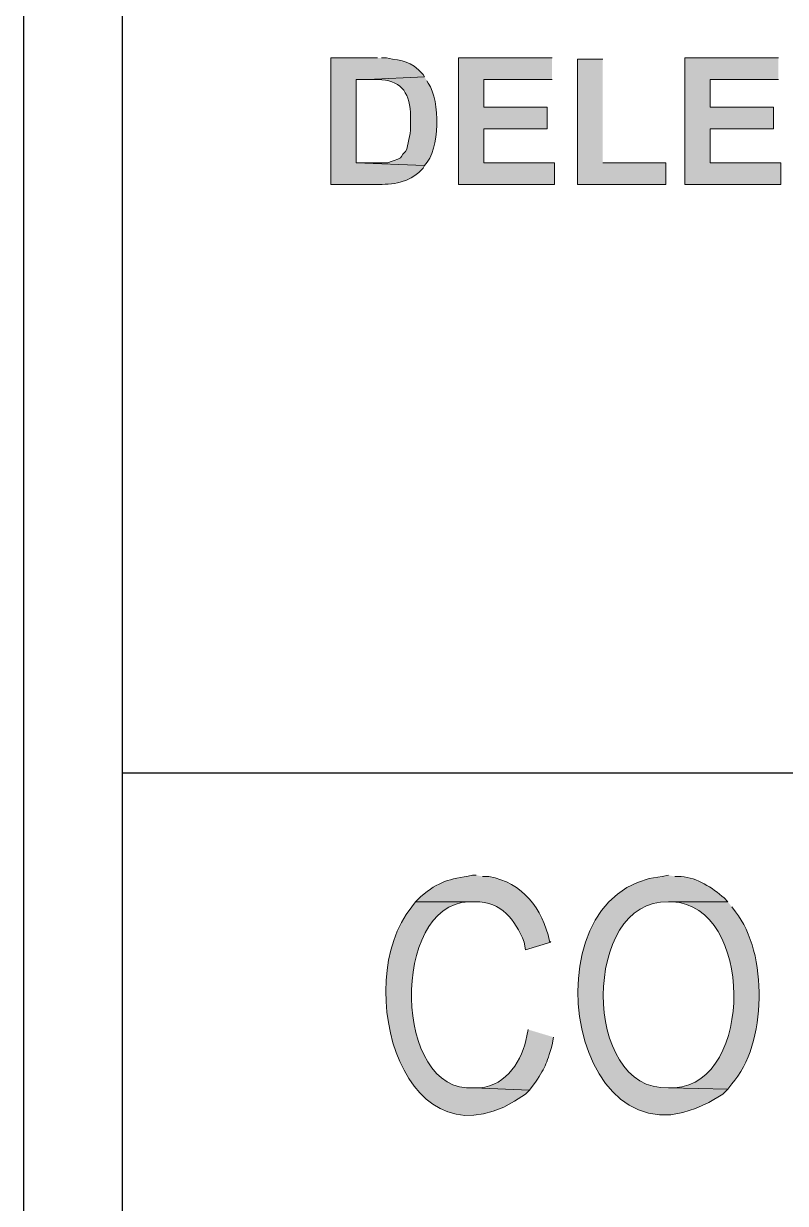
# Model space of a CAD drawing. Header units: millimetres. Extents: x -3 to 3438, y -2371 to 140.
# Drawn here: x 540.78 to 545.54, y -12.29 to -4.93 of the extents above; entities that cross this region are included whole.
import ezdxf

# ---------------------------------------------------------------- set-up
doc = ezdxf.new("R2010")
doc.units = ezdxf.units.MM
doc.layers.add('1- 1', color=1, linetype='Continuous')
doc.layers.add('1- 3', color=3, linetype='Continuous')

msp = doc.modelspace()

# ---------------------------------------------------------------- hatches: boundary and pattern name
at = {"layer": '1- 3'}
h = msp.add_hatch(color=256, dxfattribs=at)
edge = h.paths.add_edge_path()
edge.add_spline(control_points=[(542.9913, -5.1418), (542.9913, -5.1418), (542.699, -5.1418), (542.699, -5.1418), (542.699, -5.1418), (542.699, -5.9317), (542.699, -5.9317), (542.699, -5.9317), (542.9992, -5.9317), (542.9992, -5.9317), (543.1049, -5.9313), (543.2048, -5.9138), (543.2757, -5.829), (543.2757, -5.829), (543.2836, -5.8132), (543.2836, -5.8132), (543.2836, -5.8132), (542.857, -5.7974), (542.857, -5.7974), (542.857, -5.7974), (542.857, -5.2761), (542.857, -5.2761), (542.857, -5.2761), (542.9281, -5.2761), (542.9281, -5.2761), (542.9281, -5.2761), (543.2836, -5.2603), (543.2836, -5.2603), (543.2836, -5.2603), (543.2757, -5.2445), (543.2757, -5.2445), (543.1898, -5.1538), (543.1551, -5.1632), (543.0466, -5.1418), (543.0466, -5.1418), (543.015, -5.1418), (543.015, -5.1418)], knot_values=[0, 0, 0, 0, 0.035278, 0.035278, 0.035278, 0.070556, 0.070556, 0.070556, 0.105833, 0.105833, 0.105833, 0.141111, 0.141111, 0.141111, 0.176389, 0.176389, 0.176389, 0.211667, 0.211667, 0.211667, 0.246944, 0.246944, 0.246944, 0.282222, 0.282222, 0.282222, 0.3175, 0.3175, 0.3175, 0.352778, 0.352778, 0.352778, 0.388056, 0.388056, 0.388056, 0.423333, 0.423333, 0.423333, 0.423333], degree=3, periodic=0)
edge.add_line((543.015, -5.1418), (542.9913, -5.1418))
for points in [[(544.0813, -5.1418), (543.4968, -5.1418), (543.4968, -5.9317), (544.0971, -5.9317), (544.0971, -5.7974), (543.6548, -5.7974), (543.6548, -5.5842), (544.0498, -5.5842), (544.0498, -5.4499), (543.6548, -5.4499), (543.6548, -5.2761), (544.0813, -5.2761)], [(544.3973, -5.1497), (544.2393, -5.1497), (544.2393, -5.9317), (544.7922, -5.9317), (544.7922, -5.7974), (544.3973, -5.7974)], [(545.4952, -5.1418), (544.9107, -5.1418), (544.9107, -5.9317), (545.511, -5.9317), (545.511, -5.7974), (545.0687, -5.7974), (545.0687, -5.5842), (545.4637, -5.5842), (545.4637, -5.4499), (545.0687, -5.4499), (545.0687, -5.2761), (545.4952, -5.2761)]]:
    msp.add_hatch(color=256, dxfattribs=at).paths.add_polyline_path(points)
h = msp.add_hatch(color=256, dxfattribs=at)
edge = h.paths.add_edge_path()
edge.add_spline(control_points=[(543.2836, -5.2603), (543.2836, -5.2603), (542.9281, -5.2761), (542.9281, -5.2761), (542.9281, -5.2761), (542.9913, -5.2761), (542.9913, -5.2761), (543.131, -5.2799), (543.1869, -5.3472), (543.1967, -5.4815), (543.1967, -5.4815), (543.1967, -5.5526), (543.1967, -5.5526), (543.201, -5.6082), (543.1823, -5.6567), (543.173, -5.7105), (543.173, -5.7105), (543.1651, -5.7263), (543.1651, -5.7263), (543.1651, -5.7263), (543.1493, -5.7421), (543.1493, -5.7421), (543.1493, -5.7421), (543.1414, -5.7579), (543.1414, -5.7579), (543.1414, -5.7579), (543.1335, -5.7658), (543.1335, -5.7658), (543.1335, -5.7658), (543.1177, -5.7737), (543.1177, -5.7737), (543.1177, -5.7737), (543.094, -5.7816), (543.094, -5.7816), (543.094, -5.7816), (543.0703, -5.7895), (543.0703, -5.7895), (543.0703, -5.7895), (543.0545, -5.7974), (543.0545, -5.7974), (543.0545, -5.7974), (542.857, -5.7974), (542.857, -5.7974), (542.857, -5.7974), (543.2836, -5.8132), (543.2836, -5.8132), (543.3843, -5.7109), (543.383, -5.4116), (543.3073, -5.2998), (543.3073, -5.2998), (543.2994, -5.284), (543.2994, -5.284)], knot_values=[0, 0, 0, 0, 0.035278, 0.035278, 0.035278, 0.070556, 0.070556, 0.070556, 0.105833, 0.105833, 0.105833, 0.141111, 0.141111, 0.141111, 0.176389, 0.176389, 0.176389, 0.211667, 0.211667, 0.211667, 0.246944, 0.246944, 0.246944, 0.282222, 0.282222, 0.282222, 0.3175, 0.3175, 0.3175, 0.352778, 0.352778, 0.352778, 0.388056, 0.388056, 0.388056, 0.423333, 0.423333, 0.423333, 0.458611, 0.458611, 0.458611, 0.493889, 0.493889, 0.493889, 0.529167, 0.529167, 0.529167, 0.564444, 0.564444, 0.564444, 0.599722, 0.599722, 0.599722, 0.599722], degree=3, periodic=0)
edge.add_line((543.2994, -5.284), (543.2836, -5.2603))
h = msp.add_hatch(color=256, dxfattribs=at)
edge = h.paths.add_edge_path()
edge.add_spline(control_points=[(543.6074, -10.2445), (543.6074, -10.2445), (543.5837, -10.2445), (543.5837, -10.2445), (543.4334, -10.2723), (543.3782, -10.2781), (543.2599, -10.3788), (543.2599, -10.3788), (543.2283, -10.4104), (543.2283, -10.4104), (543.2283, -10.4104), (543.5995, -10.4104), (543.5995, -10.4104), (543.7695, -10.411), (543.8452, -10.5183), (543.9076, -10.6632), (543.9076, -10.6632), (543.9155, -10.7105), (543.9155, -10.7105), (543.9155, -10.7105), (544.0734, -10.6632), (544.0734, -10.6632), (544.0734, -10.6632), (544.0655, -10.6553), (544.0655, -10.6553), (544.02, -10.4516), (543.8973, -10.2911), (543.6864, -10.2524), (543.6864, -10.2524), (543.6469, -10.2524), (543.6469, -10.2524)], knot_values=[0, 0, 0, 0, 0.035278, 0.035278, 0.035278, 0.070556, 0.070556, 0.070556, 0.105833, 0.105833, 0.105833, 0.141111, 0.141111, 0.141111, 0.176389, 0.176389, 0.176389, 0.211667, 0.211667, 0.211667, 0.246944, 0.246944, 0.246944, 0.282222, 0.282222, 0.282222, 0.3175, 0.3175, 0.3175, 0.352778, 0.352778, 0.352778, 0.352778], degree=3, periodic=0)
edge.add_line((543.6469, -10.2524), (543.6074, -10.2445))
h = msp.add_hatch(color=256, dxfattribs=at)
edge = h.paths.add_edge_path()
edge.add_spline(control_points=[(544.808, -10.2445), (544.808, -10.2445), (544.7686, -10.2524), (544.7686, -10.2524), (543.8726, -10.3413), (544.2011, -12.2496), (545.1477, -11.611), (545.1477, -11.611), (545.1793, -11.5794), (545.1793, -11.5794), (545.1793, -11.5794), (544.808, -11.5715), (544.808, -11.5715), (544.2634, -11.5969), (544.2672, -10.3925), (544.808, -10.4104), (544.808, -10.4104), (545.1793, -10.4104), (545.1793, -10.4104), (545.1793, -10.4104), (545.1556, -10.3867), (545.1556, -10.3867), (545.0802, -10.3211), (544.9905, -10.2614), (544.887, -10.2524), (544.887, -10.2524), (544.8475, -10.2524), (544.8475, -10.2524)], knot_values=[0, 0, 0, 0, 0.035278, 0.035278, 0.035278, 0.070556, 0.070556, 0.070556, 0.105833, 0.105833, 0.105833, 0.141111, 0.141111, 0.141111, 0.176389, 0.176389, 0.176389, 0.211667, 0.211667, 0.211667, 0.246944, 0.246944, 0.246944, 0.282222, 0.282222, 0.282222, 0.3175, 0.3175, 0.3175, 0.3175], degree=3, periodic=0)
edge.add_line((544.8475, -10.2524), (544.808, -10.2445))
h = msp.add_hatch(color=256, dxfattribs=at)
edge = h.paths.add_edge_path()
edge.add_spline(control_points=[(543.2283, -10.4104), (543.2283, -10.4104), (543.2046, -10.442), (543.2046, -10.442), (542.8133, -10.9216), (543.1597, -12.1491), (543.9155, -11.611), (543.9155, -11.611), (543.9392, -11.5873), (543.9392, -11.5873), (543.9392, -11.5873), (543.5916, -11.5715), (543.5916, -11.5715), (543.0844, -11.6139), (543.0736, -10.4282), (543.56, -10.4104), (543.56, -10.4104), (543.5995, -10.4104), (543.5995, -10.4104)], knot_values=[0, 0, 0, 0, 0.035278, 0.035278, 0.035278, 0.070556, 0.070556, 0.070556, 0.105833, 0.105833, 0.105833, 0.141111, 0.141111, 0.141111, 0.176389, 0.176389, 0.176389, 0.211667, 0.211667, 0.211667, 0.211667], degree=3, periodic=0)
edge.add_line((543.5995, -10.4104), (543.2283, -10.4104))
h = msp.add_hatch(color=256, dxfattribs=at)
edge = h.paths.add_edge_path()
edge.add_spline(control_points=[(545.1793, -10.4104), (545.1793, -10.4104), (544.808, -10.4104), (544.808, -10.4104), (544.808, -10.4104), (544.8317, -10.4104), (544.8317, -10.4104), (545.3394, -10.4328), (545.3448, -11.5401), (544.8475, -11.5715), (544.8475, -11.5715), (544.808, -11.5715), (544.808, -11.5715), (544.808, -11.5715), (545.1793, -11.5794), (545.1793, -11.5794), (545.1793, -11.5794), (545.203, -11.5478), (545.203, -11.5478), (545.4251, -11.3036), (545.4306, -10.7245), (545.2267, -10.4736), (545.2267, -10.4736), (545.203, -10.442), (545.203, -10.442)], knot_values=[0, 0, 0, 0, 0.035278, 0.035278, 0.035278, 0.070556, 0.070556, 0.070556, 0.105833, 0.105833, 0.105833, 0.141111, 0.141111, 0.141111, 0.176389, 0.176389, 0.176389, 0.211667, 0.211667, 0.211667, 0.246944, 0.246944, 0.246944, 0.282222, 0.282222, 0.282222, 0.282222], degree=3, periodic=0)
edge.add_line((545.203, -10.442), (545.1793, -10.4104))
h = msp.add_hatch(color=256, dxfattribs=at)
edge = h.paths.add_edge_path()
edge.add_spline(control_points=[(543.9313, -11.2082), (543.9313, -11.2082), (543.9234, -11.2477), (543.9234, -11.2477), (543.8969, -11.3977), (543.7992, -11.5572), (543.6311, -11.5715), (543.6311, -11.5715), (543.5916, -11.5715), (543.5916, -11.5715), (543.5916, -11.5715), (543.9392, -11.5873), (543.9392, -11.5873), (543.9392, -11.5873), (543.9629, -11.5557), (543.9629, -11.5557), (544.0417, -11.4436), (544.0429, -11.4296), (544.0813, -11.303), (544.0813, -11.303), (544.0892, -11.2556), (544.0892, -11.2556)], knot_values=[0, 0, 0, 0, 0.035278, 0.035278, 0.035278, 0.070556, 0.070556, 0.070556, 0.105833, 0.105833, 0.105833, 0.141111, 0.141111, 0.141111, 0.176389, 0.176389, 0.176389, 0.211667, 0.211667, 0.211667, 0.246944, 0.246944, 0.246944, 0.246944], degree=3, periodic=0)
edge.add_line((544.0892, -11.2556), (543.9313, -11.2082))

# ---------------------------------------------------------------- linework, layer by layer
at = {"layer": '1- 1', "lineweight": 25}
msp.add_lwpolyline([(540.7796, 137.7493), (540.7796, -73.649)], dxfattribs=at)
at = {"layer": '1- 3', "lineweight": 25}
for points in [[(541.3957, 36.9277), (541.3957, -44.897)], [(541.3957, -9.6047), (583.9234, -9.6047)]]:
    msp.add_lwpolyline(points, dxfattribs=at)
at = {"layer": '1- 3', "lineweight": 0}
for points in [[(544.0813, -5.1418), (543.4968, -5.1418), (543.4968, -5.9317), (544.0971, -5.9317), (544.0971, -5.7974), (543.6548, -5.7974), (543.6548, -5.5842), (544.0498, -5.5842), (544.0498, -5.4499), (543.6548, -5.4499), (543.6548, -5.2761), (544.0813, -5.2761)], [(544.3973, -5.1497), (544.2393, -5.1497), (544.2393, -5.9317), (544.7922, -5.9317), (544.7922, -5.7974), (544.3973, -5.7974)], [(545.4952, -5.1418), (544.9107, -5.1418), (544.9107, -5.9317), (545.511, -5.9317), (545.511, -5.7974), (545.0687, -5.7974), (545.0687, -5.5842), (545.4637, -5.5842), (545.4637, -5.4499), (545.0687, -5.4499), (545.0687, -5.2761), (545.4952, -5.2761)]]:
    msp.add_lwpolyline(points, dxfattribs=at)
for points, knots in [([(542.9913, -5.1418), (542.9913, -5.1418), (542.699, -5.1418), (542.699, -5.1418), (542.699, -5.1418), (542.699, -5.9317), (542.699, -5.9317), (542.699, -5.9317), (542.9992, -5.9317), (542.9992, -5.9317), (543.1049, -5.9313), (543.2048, -5.9138), (543.2757, -5.829), (543.2757, -5.829), (543.2836, -5.8132), (543.2836, -5.8132), (543.2836, -5.8132), (542.857, -5.7974), (542.857, -5.7974), (542.857, -5.7974), (542.857, -5.2761), (542.857, -5.2761), (542.857, -5.2761), (542.9281, -5.2761), (542.9281, -5.2761), (542.9281, -5.2761), (543.2836, -5.2603), (543.2836, -5.2603), (543.2836, -5.2603), (543.2757, -5.2445), (543.2757, -5.2445), (543.1898, -5.1538), (543.1551, -5.1632), (543.0466, -5.1418), (543.0466, -5.1418), (543.015, -5.1418), (543.015, -5.1418)], [0, 0, 0, 0, 1, 1, 1, 2, 2, 2, 3, 3, 3, 4, 4, 4, 5, 5, 5, 6, 6, 6, 7, 7, 7, 8, 8, 8, 9, 9, 9, 10, 10, 10, 11, 11, 11, 12, 12, 12, 12]), ([(543.2836, -5.2603), (543.2836, -5.2603), (542.9281, -5.2761), (542.9281, -5.2761), (542.9281, -5.2761), (542.9913, -5.2761), (542.9913, -5.2761), (543.131, -5.2799), (543.1869, -5.3472), (543.1967, -5.4815), (543.1967, -5.4815), (543.1967, -5.5526), (543.1967, -5.5526), (543.201, -5.6082), (543.1823, -5.6567), (543.173, -5.7105), (543.173, -5.7105), (543.1651, -5.7263), (543.1651, -5.7263), (543.1651, -5.7263), (543.1493, -5.7421), (543.1493, -5.7421), (543.1493, -5.7421), (543.1414, -5.7579), (543.1414, -5.7579), (543.1414, -5.7579), (543.1335, -5.7658), (543.1335, -5.7658), (543.1335, -5.7658), (543.1177, -5.7737), (543.1177, -5.7737), (543.1177, -5.7737), (543.094, -5.7816), (543.094, -5.7816), (543.094, -5.7816), (543.0703, -5.7895), (543.0703, -5.7895), (543.0703, -5.7895), (543.0545, -5.7974), (543.0545, -5.7974), (543.0545, -5.7974), (542.857, -5.7974), (542.857, -5.7974), (542.857, -5.7974), (543.2836, -5.8132), (543.2836, -5.8132), (543.3843, -5.7109), (543.383, -5.4116), (543.3073, -5.2998), (543.3073, -5.2998), (543.2994, -5.284), (543.2994, -5.284)], [0, 0, 0, 0, 1, 1, 1, 2, 2, 2, 3, 3, 3, 4, 4, 4, 5, 5, 5, 6, 6, 6, 7, 7, 7, 8, 8, 8, 9, 9, 9, 10, 10, 10, 11, 11, 11, 12, 12, 12, 13, 13, 13, 14, 14, 14, 15, 15, 15, 16, 16, 16, 17, 17, 17, 17]), ([(543.6074, -10.2445), (543.6074, -10.2445), (543.5837, -10.2445), (543.5837, -10.2445), (543.4334, -10.2723), (543.3782, -10.2781), (543.2599, -10.3788), (543.2599, -10.3788), (543.2283, -10.4104), (543.2283, -10.4104), (543.2283, -10.4104), (543.5995, -10.4104), (543.5995, -10.4104), (543.7695, -10.411), (543.8452, -10.5183), (543.9076, -10.6632), (543.9076, -10.6632), (543.9155, -10.7105), (543.9155, -10.7105), (543.9155, -10.7105), (544.0734, -10.6632), (544.0734, -10.6632), (544.0734, -10.6632), (544.0655, -10.6553), (544.0655, -10.6553), (544.02, -10.4516), (543.8973, -10.2911), (543.6864, -10.2524), (543.6864, -10.2524), (543.6469, -10.2524), (543.6469, -10.2524)], [0, 0, 0, 0, 1, 1, 1, 2, 2, 2, 3, 3, 3, 4, 4, 4, 5, 5, 5, 6, 6, 6, 7, 7, 7, 8, 8, 8, 9, 9, 9, 10, 10, 10, 10]), ([(544.808, -10.2445), (544.808, -10.2445), (544.7686, -10.2524), (544.7686, -10.2524), (543.8726, -10.3413), (544.2011, -12.2496), (545.1477, -11.611), (545.1477, -11.611), (545.1793, -11.5794), (545.1793, -11.5794), (545.1793, -11.5794), (544.808, -11.5715), (544.808, -11.5715), (544.2634, -11.5969), (544.2672, -10.3925), (544.808, -10.4104), (544.808, -10.4104), (545.1793, -10.4104), (545.1793, -10.4104), (545.1793, -10.4104), (545.1556, -10.3867), (545.1556, -10.3867), (545.0802, -10.3211), (544.9905, -10.2614), (544.887, -10.2524), (544.887, -10.2524), (544.8475, -10.2524), (544.8475, -10.2524)], [0, 0, 0, 0, 1, 1, 1, 2, 2, 2, 3, 3, 3, 4, 4, 4, 5, 5, 5, 6, 6, 6, 7, 7, 7, 8, 8, 8, 9, 9, 9, 9]), ([(543.2283, -10.4104), (543.2283, -10.4104), (543.2046, -10.442), (543.2046, -10.442), (542.8133, -10.9216), (543.1597, -12.1491), (543.9155, -11.611), (543.9155, -11.611), (543.9392, -11.5873), (543.9392, -11.5873), (543.9392, -11.5873), (543.5916, -11.5715), (543.5916, -11.5715), (543.0844, -11.6139), (543.0736, -10.4282), (543.56, -10.4104), (543.56, -10.4104), (543.5995, -10.4104), (543.5995, -10.4104)], [0, 0, 0, 0, 1, 1, 1, 2, 2, 2, 3, 3, 3, 4, 4, 4, 5, 5, 5, 6, 6, 6, 6]), ([(545.1793, -10.4104), (545.1793, -10.4104), (544.808, -10.4104), (544.808, -10.4104), (544.808, -10.4104), (544.8317, -10.4104), (544.8317, -10.4104), (545.3394, -10.4328), (545.3448, -11.5401), (544.8475, -11.5715), (544.8475, -11.5715), (544.808, -11.5715), (544.808, -11.5715), (544.808, -11.5715), (545.1793, -11.5794), (545.1793, -11.5794), (545.1793, -11.5794), (545.203, -11.5478), (545.203, -11.5478), (545.4251, -11.3036), (545.4306, -10.7245), (545.2267, -10.4736), (545.2267, -10.4736), (545.203, -10.442), (545.203, -10.442)], [0, 0, 0, 0, 1, 1, 1, 2, 2, 2, 3, 3, 3, 4, 4, 4, 5, 5, 5, 6, 6, 6, 7, 7, 7, 8, 8, 8, 8]), ([(543.9313, -11.2082), (543.9313, -11.2082), (543.9234, -11.2477), (543.9234, -11.2477), (543.8969, -11.3977), (543.7992, -11.5572), (543.6311, -11.5715), (543.6311, -11.5715), (543.5916, -11.5715), (543.5916, -11.5715), (543.5916, -11.5715), (543.9392, -11.5873), (543.9392, -11.5873), (543.9392, -11.5873), (543.9629, -11.5557), (543.9629, -11.5557), (544.0417, -11.4436), (544.0429, -11.4296), (544.0813, -11.303), (544.0813, -11.303), (544.0892, -11.2556), (544.0892, -11.2556)], [0, 0, 0, 0, 1, 1, 1, 2, 2, 2, 3, 3, 3, 4, 4, 4, 5, 5, 5, 6, 6, 6, 7, 7, 7, 7])]:
    msp.add_open_spline(points, degree=3, knots=knots, dxfattribs=at)

doc.saveas('drawing.dxf')
